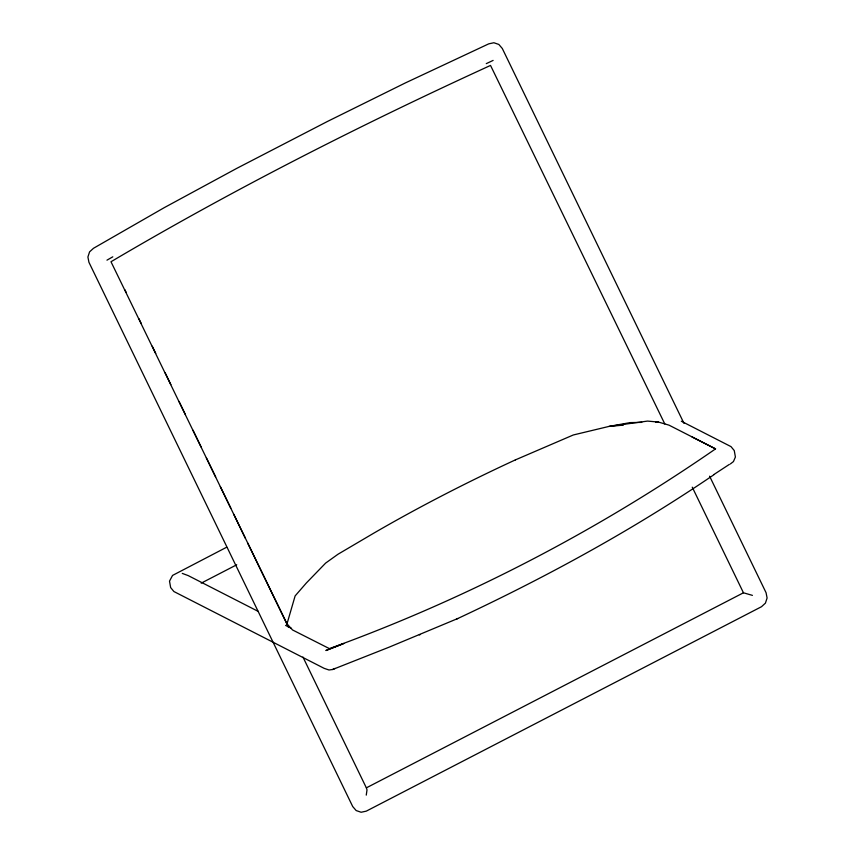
<?xml version="1.0" encoding="UTF-8"?>
<svg xmlns="http://www.w3.org/2000/svg" width="855" height="855" viewBox="0 0 855 855"><rect width="100%" height="100%" fill="white"/><g stroke="black" fill="none" stroke-linecap="round" stroke-linejoin="round"><path stroke-width="1.28" d="M366.261 795.118L367.009 789.881L366.357 787.85L302.948 657.035M515.383 459.894L573.32 434.971L609.07 426.399L647.524 421.088L658.489 422.071L668.995 425.149L715.56 448.875C596.053 531.511 466.007 599.088 329.389 648.614L292.517 629.943L287.002 623.84L295.125 595.914L306.357 582.982L325.659 563.071L337.992 554.243L374.041 533.007A472.933 121.186 -24.2 0 1 515.383 459.894M713.978 474.472L729.294 464.436M713.904 474.749C632.828 529.918 546.591 576.943 457.831 618.496L456.816 618.935M730.309 463.998L733.451 461.572L735.396 457.019L734.263 450.574L731.004 446.62L681.307 421.216M106.961 260.166L112.796 256.821M226.671 547.221L172.55 575.426L169.514 581.133L170.647 587.577L173.907 591.542L324.163 668.354L328.983 669.989L332.595 669.508L389.089 647.182L457.831 618.496M201.192 583.153L236.728 564.77M366.357 787.85L743.455 592.793L752.421 595.369M486.271 63.633L493.121 60.416M332.595 669.508L335.075 668.439M419.324 634.934L420.339 634.495M343.913 643.452L325.873 650.527L342.898 643.89M623.37 425.149L609.07 426.399L630.178 422.605L641.763 422.381M655.892 422.306L658.489 422.071L655.913 422.124M182.265 573.395L188.218 575.607L258.263 611.432M692.016 436.948L715.56 448.875M285.57 625.4L291.512 628.436M664.784 423.93L490.524 65.429C361.002 124.734 233.661 189.254 110.99 261.748L287.002 623.84M683.968 423.321L502.291 48.468L498.828 44.439L493.869 42.75L488.739 43.851L405.356 82.935L327.337 121.517L236.685 168.414L164.224 207.669L93.505 248.281L89.572 251.872L87.905 257.002L88.931 262.282L352.709 806.532L356.172 810.561L361.131 812.25L366.261 811.149L761.495 606.719L765.428 603.128L767.095 597.998L766.069 592.718L709.586 476.182M692.261 487.179L743.455 592.793M124.926 289.813L126.08 292.207M138.884 318.616L141.214 323.414M152.265 346.211L155.76 353.414M165.068 372.62L170.882 384.622M179.026 401.423L185.428 414.622M192.984 430.225L201.139 447.026M206.365 457.82L215.674 477.026M220.334 486.623L230.807 508.223M233.714 514.229L245.353 538.233M247.672 543.032L288.402 627.036"/></g></svg>
